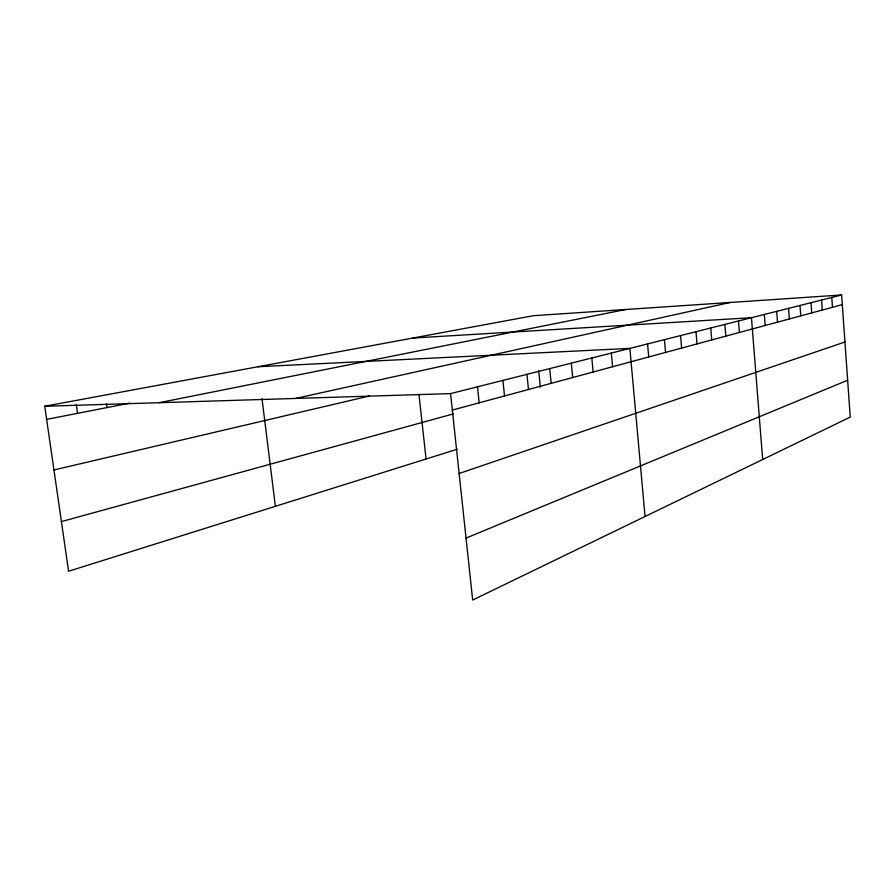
<?xml version="1.0" encoding="UTF-8"?>
<svg xmlns="http://www.w3.org/2000/svg" width="895" height="895" viewBox="0 0 895 895"><rect width="100%" height="100%" fill="white"/><g stroke="black" fill="none" stroke-linecap="round" stroke-linejoin="round"><path stroke-width="1.34" d="M466.038 538.085L847.643 380.23M459.113 473.5L844.947 342.002M457.144 449.245L68.579 571.245L44.75 406.263L533.263 315.722L841.624 294.97L850.25 417.081L472.672 600.03L450.565 393.61L841.624 294.97M61.408 521.595L453.362 413.904M452.322 410.078L842.307 304.636M53.946 469.964L369.49 395.982M295.574 398.443L730.242 302.465M159.165 402.694L625.84 309.491M46.641 419.375L129.864 403.119M412.763 338.053L751.464 317.714L762.663 459.527M258.028 366.737L629.867 348.379L645.049 516.505M44.75 406.263L450.565 393.61M76.265 404.361L77.541 413.333M106.516 403.813L107.031 407.572M261.978 398.488L275.391 506.313M418.927 394.102L426.065 459.001M477.494 386.819L479.172 402.817M502.923 380.397L504.511 395.97M526.965 374.334L528.475 389.493M549.731 368.595L551.175 383.351M538.678 370.508L540.323 387.155M571.312 363.146L572.688 377.533M591.819 357.978L593.139 372.007M611.307 353.066L612.572 366.749M647.566 343.915L648.718 356.982M680.569 335.591L681.632 348.077M664.437 339.664L665.556 352.429M695.986 331.698L697.015 343.926M710.742 327.984L711.738 339.943M724.883 324.415L725.845 336.128M738.442 320.992L739.371 332.47M764.33 314.458L765.191 325.489M788.573 308.35L789.368 318.956M776.692 311.348L777.52 322.155M799.996 305.464L800.768 315.868M821.576 300.026L822.304 310.05M810.993 302.7L811.743 312.903M831.779 297.453L832.484 307.298"/></g></svg>
